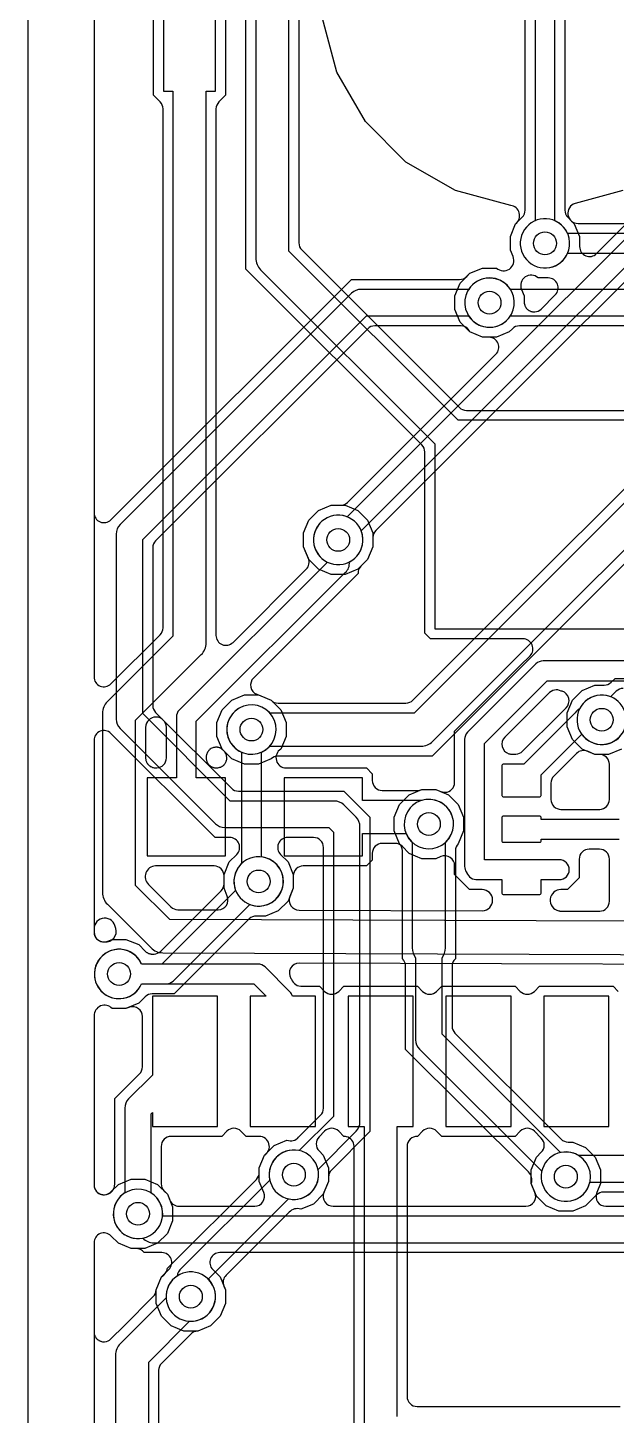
# Model space of a CAD drawing. Header units: millimetres. Extents: x 0 to 56, y 0 to 100.
# Drawn here: x 0 to 9.02, y 56.18 to 77.47 of the extents above; entities that cross this region are included whole.
import ezdxf

# ---------------------------------------------------------------- set-up
doc = ezdxf.new("R2010")
doc.units = ezdxf.units.MM

msp = doc.modelspace()

# ---------------------------------------------------------------- linework, layer by layer
at = {"layer": '16_copper'}
for points in [[(1.016, 98.832), (1.016, 70.027, 0.668179), (1.276, 69.919), (1.457, 70.1), (4.963, 73.606), (6.622, 73.606, 0.198912), (6.73, 73.65), (6.779, 73.7), (6.974, 73.781), (7.186, 73.781, 0.812646), (7.44, 73.957), (7.399, 74.054), (7.399, 74.266), (7.48, 74.461), (7.581, 74.561, 0.198912), (7.625, 74.669), (7.625, 79.581, 0.198912)], [(8.235, 79.896), (8.235, 74.669, 0.198912), (8.279, 74.561), (8.38, 74.461), (8.461, 74.266), (8.461, 74.11, 0.668179), (8.721, 74.002), (11.405, 76.686, 0.198912)], [(7.778, 79.707), (7.778, 74.506), (7.762, 74.5), (7.719, 74.475), (7.68, 74.445), (7.645, 74.41), (7.615, 74.371), (7.59, 74.328), (7.571, 74.282), (7.558, 74.234), (7.552, 74.185), (7.552, 74.135), (7.558, 74.086), (7.571, 74.038), (7.59, 73.992), (7.615, 73.949), (7.645, 73.91), (7.68, 73.875), (7.719, 73.845), (7.762, 73.82), (7.808, 73.801), (7.856, 73.788), (7.905, 73.782), (7.955, 73.782), (8.004, 73.788, 0.733182), (8.082, 74.506), (8.082, 79.77, 0.198912)], [(11.729, 71.825), (6.198, 66.294), (3.837, 66.294, 0.177828), (3.731, 66.25), (3.536, 66.169), (3.324, 66.169), (3.129, 66.25), (2.98, 66.399), (2.899, 66.594), (2.899, 66.806), (2.98, 67.001), (3.129, 67.15), (3.324, 67.231), (3.536, 67.231), (3.731, 67.15, 0.195009), (3.837, 67.106), (5.799, 67.106, 0.198912), (5.906, 67.151), (16.172, 77.416)], [(11.622, 76.687), (4.897, 69.963), (4.882, 69.969), (4.834, 69.982), (4.785, 69.988), (4.735, 69.988), (4.686, 69.982), (4.638, 69.969), (4.592, 69.95), (4.549, 69.925), (4.51, 69.895), (4.475, 69.86), (4.445, 69.821), (4.42, 69.778), (4.401, 69.732), (4.388, 69.684), (4.382, 69.635), (4.382, 69.585), (4.388, 69.536), (4.401, 69.488), (4.42, 69.442), (4.445, 69.399), (4.475, 69.36), (4.51, 69.325), (4.549, 69.295), (4.592, 69.27), (4.638, 69.251), (4.686, 69.238), (4.735, 69.232), (4.785, 69.232), (4.834, 69.238, 0.46627), (5.113, 69.747), (11.829, 76.463, 0.976809)], [(11.816, 76.235), (5.335, 69.754, 0.198912), (5.291, 69.646), (5.291, 69.504), (5.21, 69.309), (5.061, 69.16), (4.866, 69.079), (4.654, 69.079), (4.459, 69.16), (4.31, 69.309), (4.229, 69.504), (4.229, 69.716), (4.31, 69.911), (4.459, 70.06), (4.654, 70.141), (4.796, 70.141, 0.198912), (4.904, 70.185), (7.178, 72.459, 0.668179), (7.07, 72.719), (6.974, 72.719), (6.779, 72.8, 0.313894), (6.622, 72.894), (5.32, 72.894, 0.198912), (5.213, 72.85), (1.96, 69.597, 0.198912), (1.916, 69.49), (1.916, 67.07, 0.198912), (1.96, 66.963), (3.123, 65.8, 0.198912), (3.23, 65.756), (4.847, 65.756), (5.246, 65.357), (5.246, 60.533), (4.655, 59.942, 0.198912), (4.611, 59.835), (4.611, 59.764), (4.541, 59.596, 0.534512), (4.682, 59.386), (7.636, 59.386), (7.639, 59.386, 0.528515), (7.777, 59.596), (7.719, 59.734, 0.313908), (7.675, 59.912), (5.794, 61.793), (5.794, 63.068, 0.153128), (5.767, 63.155), (5.763, 63.159, 0.040357), (5.744, 63.182), (5.744, 64.843, 0.177828), (5.7, 64.949), (5.619, 65.144), (5.619, 65.356), (5.7, 65.551), (5.849, 65.7), (6.044, 65.781), (6.256, 65.781), (6.451, 65.7), (6.6, 65.551), (6.681, 65.356), (6.681, 65.144), (6.6, 64.949, 0.195009), (6.556, 64.843), (6.556, 63.182, 0.213802), (6.506, 63.068), (6.506, 62.15, 0.198912), (6.55, 62.043), (8.178, 60.415, 0.198912), (8.285, 60.371), (8.356, 60.371), (8.551, 60.29), (8.7, 60.141), (8.781, 59.946), (8.781, 59.734), (8.723, 59.596, 0.534515), (8.864, 59.386), (10.38, 59.386, 0.198912)], [(9.101, 66.4), (8.906, 66.319), (8.694, 66.319), (8.499, 66.4), (8.35, 66.549), (8.269, 66.744), (8.269, 66.956), (8.35, 67.151), (8.499, 67.3), (8.694, 67.381), (8.836, 67.381, 0.198912), (8.944, 67.425), (9.004, 67.485), (11.031, 67.485, 0.198912)], [(9.13, 67.332, 0.198912), (9.022, 67.288), (8.937, 67.203), (8.922, 67.209), (8.874, 67.222), (8.825, 67.228), (8.775, 67.228), (8.726, 67.222), (8.678, 67.209), (8.632, 67.19), (8.589, 67.165), (8.55, 67.135), (8.515, 67.1), (8.485, 67.061), (8.46, 67.018), (8.441, 66.972), (8.428, 66.924), (8.422, 66.875), (8.422, 66.825), (8.428, 66.776), (8.441, 66.728), (8.46, 66.682), (8.485, 66.639), (8.515, 66.6), (8.55, 66.565), (8.589, 66.535), (8.632, 66.51), (8.678, 66.491), (8.726, 66.478), (8.775, 66.472), (8.825, 66.472), (8.874, 66.478, 0.46627), (9.153, 66.987)], [(10.506, 59.233), (2.067, 59.233, 0.951712), (1.318, 59.344), (1.312, 59.295, 0.453092), (1.715, 58.892), (1.764, 58.898, 0.228923), (1.93, 58.827), (10.59, 58.827, 0.198912)], [(10.737, 58.674), (2.944, 58.674, 0.668184), (2.836, 58.414), (2.95, 58.301), (3.031, 58.106), (3.031, 57.894), (2.95, 57.699), (2.801, 57.55), (2.606, 57.469), (2.394, 57.469), (2.199, 57.55), (2.05, 57.699), (1.969, 57.894), (1.969, 58.106), (2.05, 58.301), (2.164, 58.414, 0.668184), (2.056, 58.674), (1.783, 58.674, 0.247939), (1.655, 58.739), (1.584, 58.739), (1.389, 58.82), (1.276, 58.933, 0.668184), (1.016, 58.826), (1.016, 48.484, 0.562977)]]:
    msp.add_lwpolyline(points, format="xyb", dxfattribs=at)
for points in [[(16.321, 77.262, 0.179039), (16.16, 77.19), (5.925, 66.954), (3.711, 66.954, 0.992389), (3.145, 66.45), (3.18, 66.415, 0.409745), (3.711, 66.446), (6.03, 66.446, 0.198912), (6.21, 66.52), (16.445, 76.756), (19.159, 76.756, 0.992389), (19.725, 77.26), (19.69, 77.295, 0.409745), (19.159, 77.264), (16.34, 77.264)], [(7.772, 73.108, 0.182726), (7.871, 73.152), (8.088, 73.369, 0.668179), (7.98, 73.629), (7.824, 73.629, 0.812646), (7.57, 73.453), (7.611, 73.356), (7.611, 73.26), (7.611, 73.258), (7.611, 73.256), (7.612, 73.242), (7.614, 73.229), (7.614, 73.227), (7.615, 73.225), (7.619, 73.212), (7.623, 73.199), (7.624, 73.198), (7.624, 73.196), (7.631, 73.184), (7.638, 73.173), (7.639, 73.171), (7.64, 73.169), (7.649, 73.159), (7.658, 73.149), (7.659, 73.148), (7.661, 73.147), (7.672, 73.139), (7.682, 73.13), (7.684, 73.129), (7.686, 73.128), (7.698, 73.123), (7.71, 73.117), (7.712, 73.116), (7.714, 73.115), (7.727, 73.112), (7.74, 73.109), (7.742, 73.109), (7.744, 73.108), (7.757, 73.108), (7.771, 73.107)], [(4.154, 59.498, 0.420797), (4.45, 59.952), (5.034, 60.536, 0.198912), (5.093, 60.68), (5.093, 65.21, 0.198912), (5.034, 65.354), (4.844, 65.544, 0.198912), (4.7, 65.603), (3.104, 65.603), (1.763, 66.944), (1.763, 69.616), (5.194, 73.047), (6.761, 73.047, 0.947182), (7.42, 73.418), (7.395, 73.461, 0.541741), (6.761, 73.453), (5.11, 73.453, 0.198912), (4.966, 73.394), (1.416, 69.844, 0.198912), (1.357, 69.7), (1.357, 66.86, 0.198912), (1.416, 66.716), (2.876, 65.256, 0.198912), (3.02, 65.197), (4.616, 65.197), (4.687, 65.126), (4.687, 60.764), (4.162, 60.24), (4.154, 60.242), (4.105, 60.248), (4.055, 60.248), (4.006, 60.242), (3.958, 60.229), (3.912, 60.21), (3.869, 60.185), (3.83, 60.155), (3.795, 60.12), (3.765, 60.081), (3.74, 60.038), (3.721, 59.992), (3.708, 59.944), (3.702, 59.895), (3.702, 59.845), (3.708, 59.796), (3.721, 59.748), (3.74, 59.702), (3.765, 59.659), (3.795, 59.62), (3.83, 59.585), (3.869, 59.555), (3.912, 59.53), (3.958, 59.511), (4.006, 59.498), (4.055, 59.492), (4.105, 59.492)], [(1.936, 63.255, 0.189183), (2.038, 63.299), (2.965, 64.226, 0.198912), (3.009, 64.334), (3.009, 64.476), (3.09, 64.671), (3.204, 64.784, 0.668184), (3.096, 65.044), (2.873, 65.044), (1.276, 66.641, 0.668179), (1.016, 66.533), (1.016, 63.593, 0.534512), (1.227, 63.453), (1.294, 63.481), (1.506, 63.481), (1.701, 63.4), (1.801, 63.299), (1.805, 63.296), (1.809, 63.292), (1.817, 63.286), (1.825, 63.28), (1.83, 63.277), (1.835, 63.274), (1.844, 63.27), (1.852, 63.266), (1.858, 63.264), (1.863, 63.262), (1.872, 63.26), (1.882, 63.257), (1.887, 63.257), (1.893, 63.256), (1.909, 63.255), (1.931, 63.255)], [(8.324, 59.468, 1), (8.176, 60.212), (8.168, 60.21), (6.353, 62.024), (6.353, 63.198, 0.161997), (6.404, 63.35), (6.404, 64.969, 0.992389), (5.9, 65.535), (5.865, 65.5, 0.409745), (5.896, 64.969), (5.896, 63.35, 0.161921), (5.947, 63.198), (5.947, 61.94, 0.198912), (6.006, 61.796), (7.88, 59.922), (7.878, 59.914), (7.872, 59.865), (7.872, 59.815), (7.878, 59.766), (7.891, 59.718), (7.91, 59.672), (7.935, 59.629), (7.965, 59.59), (8, 59.555), (8.039, 59.525), (8.082, 59.5), (8.128, 59.481), (8.176, 59.468), (8.225, 59.462), (8.275, 59.462)], [(3.481, 59.386, 0.528512), (3.619, 59.596), (3.549, 59.764), (3.549, 59.976), (3.63, 60.171), (3.779, 60.32), (3.974, 60.401, 0.313898), (4.152, 60.445), (4.49, 60.783, 0.198912), (4.534, 60.89), (4.534, 64.892, 0.414214), (4.382, 65.044), (3.984, 65.044, 0.668184), (3.876, 64.784), (3.99, 64.671), (4.071, 64.476), (4.071, 64.264), (3.99, 64.069), (3.841, 63.92), (3.646, 63.839), (3.504, 63.839, 0.198912), (3.396, 63.795), (2.246, 62.645), (1.909, 62.645, 0.198912), (1.801, 62.601), (1.701, 62.5), (1.506, 62.419), (1.294, 62.419, 0.688522), (1.016, 62.307), (1.016, 59.714, 0.668184), (1.276, 59.607), (1.389, 59.72), (1.584, 59.801), (1.796, 59.801), (1.991, 59.72), (2.14, 59.571), (2.177, 59.48, 0.303346), (2.318, 59.386), (3.478, 59.386)], [(1.474, 62.578, 0.244665), (1.746, 62.798), (2.12, 62.798, 0.198912), (2.228, 62.842), (3.403, 64.017, 0.957233), (3.708, 64.71), (3.662, 64.729, 0.637025), (3.187, 64.233), (2.057, 63.102), (1.746, 63.102), (1.74, 63.118), (1.715, 63.161), (1.685, 63.2), (1.65, 63.235), (1.611, 63.265), (1.568, 63.29), (1.522, 63.309), (1.474, 63.322), (1.425, 63.328), (1.375, 63.328), (1.326, 63.322), (1.278, 63.309), (1.232, 63.29), (1.189, 63.265), (1.15, 63.235), (1.115, 63.2), (1.085, 63.161), (1.06, 63.118), (1.041, 63.072), (1.028, 63.024), (1.022, 62.975), (1.022, 62.925), (1.028, 62.876), (1.041, 62.828), (1.06, 62.782), (1.085, 62.739), (1.115, 62.7), (1.15, 62.665), (1.189, 62.635), (1.232, 62.61), (1.278, 62.591), (1.326, 62.578), (1.375, 62.572), (1.425, 62.572)]]:
    msp.add_lwpolyline(points, format="xyb", close=True, dxfattribs=at)
msp.add_lwpolyline([(2.574, 57.628), (2.622, 57.641), (2.668, 57.66), (2.711, 57.685), (2.75, 57.715), (2.785, 57.75), (2.815, 57.789), (2.84, 57.832), (2.859, 57.878), (2.872, 57.926), (2.878, 57.975), (2.878, 58.025), (2.872, 58.074), (2.859, 58.122), (2.84, 58.168), (2.815, 58.211), (2.785, 58.25), (2.75, 58.285), (2.711, 58.315), (2.668, 58.34), (2.622, 58.359), (2.574, 58.372), (2.525, 58.378), (2.475, 58.378), (2.426, 58.372), (2.378, 58.359), (2.332, 58.34), (2.289, 58.315), (2.25, 58.285), (2.215, 58.25), (2.185, 58.211), (2.16, 58.168), (2.141, 58.122), (2.128, 58.074), (2.122, 58.025), (2.122, 57.975), (2.128, 57.926), (2.141, 57.878), (2.16, 57.832), (2.185, 57.789), (2.215, 57.75), (2.25, 57.715), (2.289, 57.685), (2.332, 57.66), (2.378, 57.641), (2.426, 57.628), (2.475, 57.622), (2.525, 57.622)], close=True, dxfattribs=at)
at = {"layer": '1_copper'}
for points in [[(1.016, 98.832), (1.016, 67.509, 0.667845), (1.276, 67.401), (2.029, 68.154, 0.198912), (2.074, 68.261), (2.074, 76.223, 0.198912), (2.029, 76.331), (1.928, 76.432), (1.928, 77.908)], [(4.156, 78.608), (4.156, 74.166, 0.198912), (4.201, 74.058), (6.618, 71.642, 0.198912), (6.725, 71.597), (9.503, 71.597)], [(3.496, 78.335), (3.496, 73.935, 0.198912), (3.57, 73.755), (6.24, 71.085), (6.24, 68.245), (9.44, 68.245), (9.44, 71.445), (6.599, 71.445), (4.004, 74.04), (4.004, 78.44, 0.198912)], [(3.032, 77.908), (3.032, 76.432), (2.931, 76.331, 0.198912), (2.886, 76.223), (2.886, 68.145, 0.668179), (3.147, 68.038), (4.27, 69.161, 0.303348), (4.303, 69.327), (4.229, 69.504), (4.229, 69.716), (4.31, 69.911), (4.459, 70.06), (4.654, 70.141), (4.866, 70.141), (5.061, 70.06), (5.21, 69.911), (5.291, 69.716), (5.291, 69.504), (5.21, 69.309), (5.109, 69.209, 0.153127), (5.067, 69.128), (5.067, 69.123, 0.038921), (5.065, 69.094), (3.461, 67.49, 0.53451), (3.51, 67.241), (3.731, 67.15), (3.88, 67.001), (3.961, 66.806), (3.961, 66.594), (3.88, 66.399, 0.760448), (3.961, 66.112), (5.193, 66.112), (5.282, 66.023), (5.282, 65.919, 0.414214), (5.435, 65.766), (5.98, 65.766, 0.100162), (6.044, 65.781), (6.256, 65.781), (6.334, 65.748), (6.337, 65.747), (6.34, 65.746), (6.352, 65.743), (6.364, 65.739), (6.367, 65.739), (6.37, 65.738), (6.382, 65.737), (6.395, 65.736), (6.398, 65.737, 0.405103), (6.545, 65.889), (6.545, 66.676), (7.551, 67.682), (7.551, 67.682), (7.701, 67.832, 0.668184), (7.593, 68.092), (6.177, 68.092), (6.088, 68.181), (6.088, 70.959, 0.198912), (6.043, 71.067), (3.344, 73.766), (3.344, 78.209, 0.198912)], [(2.08, 77.845), (2.08, 76.495), (2.226, 76.495), (2.226, 68.135), (1.22, 67.13, 0.198912), (1.146, 66.95), (1.146, 64.2, 0.198912), (1.22, 64.02), (1.89, 63.35, 0.198695), (2.07, 63.276), (10.494, 63.246)], [(10.6, 63.754), (2.176, 63.784), (1.654, 64.305), (1.654, 66.845), (2.66, 67.85, 0.198912), (2.734, 68.03), (2.734, 76.495), (2.88, 76.495), (2.88, 77.845)], [(10.12, 72.894), (7.538, 72.894, 0.198912), (7.43, 72.85), (7.381, 72.8), (7.186, 72.719), (6.974, 72.719), (6.779, 72.8), (6.63, 72.949), (6.549, 73.144), (6.549, 73.356), (6.63, 73.551), (6.779, 73.7), (6.974, 73.781), (7.186, 73.781, 0.812646), (7.44, 73.957), (7.399, 74.054), (7.399, 74.266), (7.48, 74.461, 0.665855), (7.404, 74.742), (6.556, 74.969), (5.797, 75.407), (5.177, 76.027), (4.739, 76.786), (4.513, 77.632)], [(9.124, 74.969), (8.391, 74.773, 0.860931), (8.439, 74.465), (10.741, 74.465, 0.198912)], [(10.867, 74.312), (8.276, 74.312), (8.27, 74.328), (8.245, 74.371), (8.215, 74.41), (8.18, 74.445), (8.141, 74.475), (8.098, 74.5), (8.052, 74.519), (8.004, 74.532), (7.955, 74.538), (7.905, 74.538), (7.856, 74.532), (7.808, 74.519), (7.762, 74.5), (7.719, 74.475), (7.68, 74.445), (7.645, 74.41), (7.615, 74.371), (7.59, 74.328), (7.571, 74.282), (7.558, 74.234), (7.552, 74.185), (7.552, 74.135), (7.558, 74.086), (7.571, 74.038), (7.59, 73.992), (7.615, 73.949), (7.645, 73.91), (7.68, 73.875), (7.719, 73.845), (7.762, 73.82), (7.808, 73.801), (7.856, 73.788), (7.905, 73.782), (7.955, 73.782), (8.004, 73.788, 0.244665), (8.276, 74.008), (10.93, 74.008, 0.198912)], [(9.687, 67.752), (7.9, 67.752, 0.198912), (7.792, 67.708), (6.742, 66.658, 0.198912), (6.698, 66.55), (6.698, 64.6, 0.153128), (6.725, 64.513), (6.729, 64.509, 0.346436), (6.9, 64.398), (7.27, 64.398), (7.27, 64.19), (7.274, 64.181), (7.281, 64.174), (7.29, 64.17), (7.85, 64.17), (7.859, 64.174), (7.866, 64.181), (7.87, 64.19), (7.87, 64.398), (8.15, 64.398, 1), (8.15, 64.702), (7.002, 64.702), (7.002, 66.487), (7.963, 67.448), (9.75, 67.448, 0.198912)], [(10.368, 63.094), (4.163, 63.116, 0.593186), (4.035, 62.882), (4.042, 62.871, 0.342275), (4.212, 62.762), (4.473, 62.762), (4.552, 62.683, 0.414218), (4.768, 62.683), (4.847, 62.762), (5.973, 62.762), (6.052, 62.683, 0.414218), (6.268, 62.683), (6.347, 62.762), (7.473, 62.762), (7.552, 62.683, 0.414218), (7.768, 62.683), (7.847, 62.762), (8.973, 62.762), (9.052, 62.683)], [(5.664, 56.162), (5.664, 60.61), (5.91, 60.61), (5.91, 62.61), (4.91, 62.61), (4.91, 60.61), (5.156, 60.61), (5.156, 53.471, 0.225124)], [(5.004, 53.597), (5.004, 60.305, 0.348644), (4.886, 60.453), (4.874, 60.456, 0.037243), (4.847, 60.458), (4.768, 60.537, 0.414218), (4.552, 60.537), (4.466, 60.45, 0.414218), (4.466, 60.235), (4.53, 60.171), (4.611, 59.976), (4.611, 59.764), (4.53, 59.569), (4.381, 59.42), (4.186, 59.339, 0.313898), (4.008, 59.295), (3.04, 58.328, 0.303355), (3.007, 58.161), (3.031, 58.106), (3.031, 57.894), (2.95, 57.699), (2.801, 57.55), (2.605, 57.469, 0.195014), (2.5, 57.425), (2.051, 56.976, 0.198912), (2.006, 56.869), (2.006, 48.357, 0.177828)], [(9.617, 59.604), (8.828, 59.604, 0.198912), (8.72, 59.56), (8.551, 59.39), (8.356, 59.309), (8.144, 59.309), (7.949, 59.39), (7.8, 59.539), (7.719, 59.734), (7.719, 59.946), (7.8, 60.141), (7.874, 60.215, 0.414214), (7.874, 60.43), (7.768, 60.537, 0.414214), (7.552, 60.537), (7.473, 60.458), (6.347, 60.458), (6.268, 60.537, 0.414218), (6.052, 60.537), (5.973, 60.458, 0.422554), (5.816, 60.305), (5.816, 56.467, 0.414214), (5.969, 56.315), (9.081, 56.315)], [(1.854, 48.231), (1.854, 56.995), (2.481, 57.622, 0.688284), (2.766, 58.269), (3.998, 59.5, 0.947182), (4.202, 60.229), (4.154, 60.242, 0.541739), (3.71, 59.788), (2.356, 58.434, 0.168205), (2.289, 58.315), (2.25, 58.285, 0.229141), (2.122, 57.981), (1.42, 57.28, 0.198912), (1.346, 57.1), (1.346, 48.231)], [(9.386, 60.163), (8.447, 60.163), (8.418, 60.18), (8.372, 60.199), (8.324, 60.212), (8.275, 60.218), (8.225, 60.218), (8.176, 60.212), (8.128, 60.199), (8.082, 60.18), (8.039, 60.155), (8, 60.125), (7.965, 60.09), (7.935, 60.051), (7.91, 60.008), (7.891, 59.962), (7.878, 59.914), (7.872, 59.865), (7.872, 59.815), (7.878, 59.766), (7.891, 59.718), (7.91, 59.672), (7.935, 59.629), (7.965, 59.59), (8, 59.555), (8.039, 59.525), (8.082, 59.5), (8.128, 59.481), (8.176, 59.468), (8.225, 59.462), (8.275, 59.462), (8.324, 59.468, 0.296461), (8.619, 59.757), (9.47, 59.757, 0.198912)]]:
    msp.add_lwpolyline(points, format="xyb", dxfattribs=at)
for points in [[(12.594, 71.238, 1), (12.446, 71.982), (12.398, 71.969, 0.170866), (12.201, 71.813), (12.054, 71.813), (10.474, 73.394, 0.198912), (10.33, 73.453), (7.399, 73.453, 0.947182), (6.74, 73.082), (6.765, 73.039, 0.541741), (7.399, 73.047), (10.246, 73.047), (11.826, 71.466, 0.198912), (11.97, 71.407), (12.201, 71.407), (12.205, 71.399), (12.235, 71.36), (12.27, 71.325), (12.309, 71.295), (12.352, 71.27), (12.398, 71.251), (12.446, 71.238), (12.495, 71.232), (12.545, 71.232)], [(3.03, 65.96), (2.582, 65.96), (2.582, 66.827), (4.868, 69.112, 0.275596), (4.928, 69.27), (4.971, 69.295, 1), (4.549, 69.925), (4.51, 69.895, 0.493145), (4.549, 69.295), (4.592, 69.27), (4.594, 69.269), (2.322, 66.998, 0.198912), (2.278, 66.89), (2.278, 65.96), (1.83, 65.96), (1.83, 64.76), (3.03, 64.76)], [(7.484, 66.323, 0.189183), (7.586, 66.367), (8.151, 66.932), (8.151, 66.932), (8.254, 67.035, 0.562964), (8.192, 67.288), (8.179, 67.291, 0.344898), (7.982, 67.251), (7.314, 66.583, 0.562959), (7.376, 66.329), (7.389, 66.327), (7.402, 66.324), (7.404, 66.324), (7.406, 66.323), (7.421, 66.322), (7.478, 66.322)], [(3.614, 63.998, 0.856455), (3.582, 64.746), (3.582, 66.354, 0.957229), (3.308, 67.059), (3.262, 67.04, 0.637026), (3.278, 66.354), (3.278, 64.642), (3.255, 64.62), (3.225, 64.581), (3.2, 64.538), (3.181, 64.492), (3.168, 64.444), (3.162, 64.395), (3.162, 64.345), (3.168, 64.296), (3.181, 64.248), (3.2, 64.202), (3.225, 64.159), (3.255, 64.12), (3.29, 64.085), (3.329, 64.055), (3.372, 64.03), (3.418, 64.011), (3.466, 63.998), (3.515, 63.992), (3.565, 63.992)], [(7.859, 65.674), (7.866, 65.681), (7.87, 65.69), (7.87, 66.004), (8.494, 66.628, 0.981274), (9.115, 67.061), (9.085, 67.1, 0.493145), (8.485, 67.061), (8.46, 67.018, 0.138776), (8.392, 66.958), (7.604, 66.17), (7.29, 66.17), (7.281, 66.166), (7.274, 66.159), (7.27, 66.15), (7.27, 65.69), (7.274, 65.681), (7.281, 65.674), (7.29, 65.67), (7.85, 65.67)], [(1.977, 66.113, 0.406906), (2.125, 66.265), (2.125, 66.733, 0.995153), (1.807, 66.734), (1.806, 66.719), (1.806, 66.265), (1.807, 66.261), (1.807, 66.257), (1.808, 66.246), (1.81, 66.234), (1.811, 66.23), (1.811, 66.227), (1.815, 66.216), (1.819, 66.205), (1.821, 66.201), (1.822, 66.198), (1.828, 66.188), (1.834, 66.178), (1.836, 66.175), (1.838, 66.172), (1.846, 66.163), (1.854, 66.154), (1.857, 66.152), (1.859, 66.149), (1.869, 66.143), (1.878, 66.135), (1.882, 66.134), (1.885, 66.132), (1.895, 66.127), (1.906, 66.122), (1.909, 66.121), (1.913, 66.119), (1.924, 66.117), (1.936, 66.114), (1.939, 66.114), (1.943, 66.113), (1.959, 66.112), (1.973, 66.112)], [(8.769, 65.475, 0.406906), (8.918, 65.627), (8.918, 66.167, 0.414214), (8.765, 66.319), (8.694, 66.319), (8.581, 66.367, 0.303355), (8.415, 66.334), (8.067, 65.986, 0.198912), (8.022, 65.878), (8.022, 65.627, 0.414214), (8.175, 65.475), (8.765, 65.475)], [(5.13, 65.106), (5.8, 65.106, 0.96881), (6.509, 65.372), (6.49, 65.418, 0.303347), (6.125, 65.628), (6.076, 65.622, 0.034241), (6.04, 65.614), (5.13, 65.614), (5.13, 65.96), (3.93, 65.96), (3.93, 64.76), (5.13, 64.76)], [(6.969, 63.92, 0.989842), (6.965, 64.245), (6.774, 64.245), (6.545, 64.474), (6.545, 64.611, 0.534521), (6.334, 64.752), (6.256, 64.719), (6.044, 64.719), (5.849, 64.8), (5.741, 64.909, 0.198912), (5.633, 64.954), (5.435, 64.954, 0.414214), (5.282, 64.801), (5.282, 64.697), (5.193, 64.608), (4.223, 64.608, 0.414214), (4.071, 64.455), (4.071, 64.264), (4.019, 64.14, 0.533379), (4.159, 63.929), (6.965, 63.919)], [(8.769, 63.913, 0.407415), (8.918, 64.065), (8.918, 64.713, 0.414214), (8.765, 64.865), (8.607, 64.865, 0.414214), (8.455, 64.713), (8.455, 64.424), (8.276, 64.245), (8.175, 64.245, 0.905689), (8.14, 63.92), (8.152, 63.917), (8.155, 63.917), (8.159, 63.916), (8.174, 63.915), (8.765, 63.913)], [(2.921, 63.934, 0.529066), (3.059, 64.144), (3.009, 64.264), (3.009, 64.455, 0.414214), (2.857, 64.608), (1.959, 64.608, 0.668179), (1.851, 64.324), (2.195, 63.98, 0.198001), (2.302, 63.936), (2.918, 63.933)], [(1.179, 63.442, 0.542791), (1.349, 63.649), (1.344, 63.661, 0.94627), (1.016, 63.641), (1.016, 63.593, 0.092277), (1.03, 63.531), (1.031, 63.528, 0.205415), (1.121, 63.449), (1.133, 63.446), (1.145, 63.443), (1.148, 63.443), (1.151, 63.442), (1.163, 63.442), (1.176, 63.441)], [(4.41, 62.61), (4.057, 62.61, 0.130613), (4.018, 62.678), (3.638, 63.058, 0.198912), (3.53, 63.102), (1.746, 63.102, 0.957229), (1.041, 62.828), (1.06, 62.782, 0.637026), (1.746, 62.798), (3.467, 62.798), (3.654, 62.61), (3.41, 62.61), (3.41, 60.61), (4.41, 60.61)], [(1.764, 58.898, 0.67632), (1.893, 59.589), (1.893, 60.806), (1.91, 60.823), (1.91, 60.61), (2.91, 60.61), (2.91, 62.61), (1.91, 62.61), (1.91, 61.397), (1.546, 61.034, 0.198912), (1.487, 60.89), (1.487, 59.589), (1.479, 59.585), (1.44, 59.555), (1.405, 59.52), (1.375, 59.481), (1.35, 59.438), (1.331, 59.392), (1.318, 59.344), (1.312, 59.295), (1.312, 59.245), (1.318, 59.196), (1.331, 59.148), (1.35, 59.102), (1.375, 59.059), (1.405, 59.02), (1.44, 58.985), (1.479, 58.955), (1.522, 58.93), (1.568, 58.911), (1.616, 58.898), (1.665, 58.892), (1.715, 58.892)], [(1.178, 59.562, 0.419881), (1.334, 59.728), (1.334, 61.037), (1.713, 61.416, 0.198912), (1.758, 61.524), (1.758, 62.296, 0.496139), (1.564, 62.442), (1.562, 62.442, 0.085878), (1.506, 62.419), (1.294, 62.419, 0.688522), (1.016, 62.307), (1.016, 59.714), (1.016, 59.712), (1.016, 59.71), (1.018, 59.697), (1.019, 59.684), (1.02, 59.682), (1.02, 59.68), (1.024, 59.667), (1.028, 59.654), (1.029, 59.653), (1.03, 59.651), (1.037, 59.639), (1.043, 59.627), (1.045, 59.626), (1.046, 59.624), (1.055, 59.614), (1.063, 59.604), (1.065, 59.603), (1.066, 59.601), (1.077, 59.593), (1.088, 59.585), (1.089, 59.584), (1.091, 59.583), (1.103, 59.577), (1.115, 59.571), (1.117, 59.571), (1.119, 59.57), (1.132, 59.567), (1.145, 59.564), (1.147, 59.564), (1.149, 59.563), (1.163, 59.563), (1.176, 59.562)], [(1.178, 57.307, 0.182726), (1.276, 57.351), (1.476, 57.551), (1.925, 58, 0.177828), (1.969, 58.105), (2.05, 58.301, 0.169415), (2.122, 58.379), (2.125, 58.384, 0.077665), (2.142, 58.435), (3.505, 59.798, 0.198912), (3.549, 59.905), (3.549, 59.976), (3.63, 60.171, 0.760448), (3.549, 60.458), (3.347, 60.458), (3.268, 60.537, 0.414218), (3.052, 60.537), (2.973, 60.458), (2.198, 60.458, 0.414214), (2.046, 60.305), (2.046, 59.728, 0.198912), (2.09, 59.62), (2.14, 59.571), (2.221, 59.376), (2.221, 59.164), (2.14, 58.969), (1.991, 58.82), (1.796, 58.739), (1.584, 58.739), (1.389, 58.82), (1.276, 58.933, 0.668184), (1.016, 58.826), (1.016, 57.459), (1.016, 57.457), (1.016, 57.455), (1.018, 57.441), (1.019, 57.428), (1.02, 57.426), (1.02, 57.424), (1.024, 57.411), (1.028, 57.399), (1.029, 57.397), (1.03, 57.395), (1.037, 57.383), (1.043, 57.372), (1.045, 57.37), (1.046, 57.369), (1.055, 57.358), (1.063, 57.348), (1.065, 57.347), (1.066, 57.346), (1.077, 57.338), (1.088, 57.329), (1.089, 57.329), (1.091, 57.327), (1.103, 57.322), (1.115, 57.316), (1.117, 57.315), (1.119, 57.314), (1.132, 57.311), (1.145, 57.308), (1.147, 57.308), (1.149, 57.307), (1.163, 57.307), (1.176, 57.306)]]:
    msp.add_lwpolyline(points, format="xyb", close=True, dxfattribs=at)
for points in [[(2.901, 66.113), (2.903, 66.112), (2.916, 66.114), (2.93, 66.116), (2.932, 66.116), (2.934, 66.116), (2.946, 66.121), (2.959, 66.125), (2.961, 66.126), (2.963, 66.126), (2.975, 66.133), (2.986, 66.14), (2.988, 66.141), (2.989, 66.142), (2.999, 66.151), (3.01, 66.16), (3.011, 66.161), (3.012, 66.163), (3.02, 66.173), (3.029, 66.184), (3.029, 66.186), (3.031, 66.187), (3.036, 66.2), (3.042, 66.212), (3.043, 66.214), (3.043, 66.215), (3.047, 66.228), (3.05, 66.242), (3.05, 66.244), (3.05, 66.245), (3.051, 66.259), (3.052, 66.272), (3.051, 66.274), (3.051, 66.276), (3.049, 66.289), (3.047, 66.303), (3.046, 66.305), (3.046, 66.307), (3.041, 66.319), (3.036, 66.332), (3.035, 66.333), (3.034, 66.335), (3.027, 66.346), (3.02, 66.358), (3.019, 66.359), (3.018, 66.361), (3.007, 66.373), (2.995, 66.385), (2.993, 66.386), (2.992, 66.387), (2.982, 66.396), (2.971, 66.404), (2.969, 66.405), (2.968, 66.406), (2.956, 66.412), (2.944, 66.418), (2.942, 66.419), (2.94, 66.42), (2.927, 66.423), (2.914, 66.427), (2.912, 66.427), (2.91, 66.428), (2.897, 66.428), (2.883, 66.429), (2.881, 66.429), (2.88, 66.429), (2.866, 66.427), (2.853, 66.425), (2.851, 66.425), (2.849, 66.424), (2.836, 66.42), (2.824, 66.415), (2.822, 66.414), (2.82, 66.414), (2.809, 66.407), (2.797, 66.4), (2.796, 66.399), (2.794, 66.398), (2.784, 66.388), (2.774, 66.379), (2.773, 66.378), (2.772, 66.376), (2.764, 66.365), (2.756, 66.354), (2.755, 66.353), (2.754, 66.351), (2.749, 66.339), (2.743, 66.326), (2.743, 66.324), (2.742, 66.323), (2.739, 66.309), (2.736, 66.296), (2.736, 66.294), (2.736, 66.293), (2.735, 66.277), (2.735, 66.265), (2.735, 66.261), (2.735, 66.257), (2.737, 66.246), (2.738, 66.234), (2.739, 66.23), (2.74, 66.227), (2.744, 66.216), (2.747, 66.205), (2.749, 66.201), (2.75, 66.198), (2.756, 66.188), (2.762, 66.178), (2.765, 66.175), (2.767, 66.172), (2.775, 66.163), (2.782, 66.154), (2.785, 66.152), (2.788, 66.149), (2.797, 66.143), (2.807, 66.135), (2.81, 66.134), (2.813, 66.132), (2.824, 66.127), (2.834, 66.122), (2.838, 66.121), (2.841, 66.119), (2.853, 66.117), (2.864, 66.114), (2.868, 66.114), (2.872, 66.113), (2.887, 66.112), (2.899, 66.112)], [(7.41, 62.61), (6.41, 62.61), (6.41, 60.61), (7.41, 60.61)], [(8.91, 62.61), (7.91, 62.61), (7.91, 60.61), (8.91, 60.61)]]:
    msp.add_lwpolyline(points, close=True, dxfattribs=at)
msp.add_lwpolyline([(9.07, 65.322), (7.87, 65.322), (7.87, 65.354), (7.867, 65.361), (7.861, 65.367), (7.854, 65.37), (7.286, 65.37), (7.279, 65.367), (7.273, 65.361), (7.27, 65.354), (7.27, 64.986), (7.273, 64.979), (7.279, 64.973), (7.286, 64.97), (7.854, 64.97), (7.861, 64.973), (7.867, 64.979), (7.87, 64.986), (7.87, 65.018), (9.07, 65.018)], dxfattribs=at)
at = {"layer": 'drills_via_1_16'}
for centre in [(7.93, 74.16), (7.08, 73.25), (4.76, 69.61), (3.43, 66.7), (8.8, 66.85), (6.15, 65.25), (3.54, 64.37), (1.4, 62.95), (4.08, 59.87), (8.25, 59.84), (1.69, 59.27), (2.5, 58)]:
    msp.add_circle(centre, 0.175, dxfattribs=at)
at = {"layer": 'outline'}
msp.add_lwpolyline([(0, 0), (56, 0), (56, 100), (0, 100), (0, 0)], close=True, dxfattribs=at)

doc.saveas('drawing.dxf')
